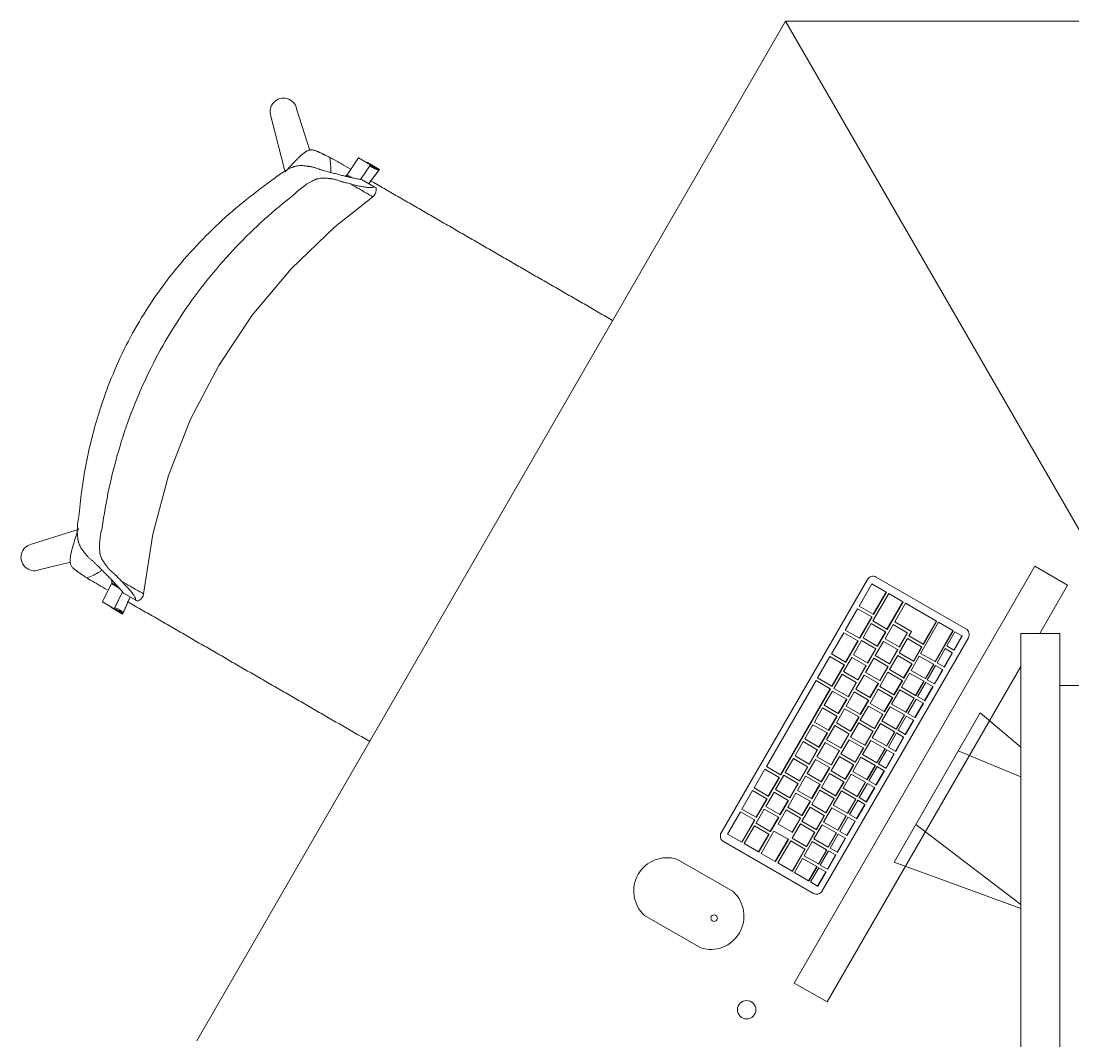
# Model space of a CAD drawing. Header units: millimetres. Extents: x 155927 to 326028, y -36033 to 97293.
# Drawn here: x 180819 to 181846, y 23762 to 24758 of the extents above; entities that cross this region are included whole.
import ezdxf

# ---------------------------------------------------------------- set-up
doc = ezdxf.new("R2010")
doc.units = ezdxf.units.MM
doc.header["$MEASUREMENT"] = 0
for name, color, linetype, lineweight in [('A-GENM', 8, 'CONTINUOUS', 9), ('E-ELEC-EQPM', 8, 'CONTINUOUS', 9), ('I-FURN', 8, 'CONTINUOUS', 9)]:
    doc.layers.add(name, color=color, linetype=linetype, lineweight=lineweight)

msp = doc.modelspace()

# ---------------------------------------------------------------- linework, layer by layer
at = {"layer": 'A-GENM'}
for p, q in [((181502.6, 23965.4), (181645.4, 24212.7)), ((181649.8, 24208.4), (181637.3, 24186.7)), ((181663.6, 24200.4), (181649.8, 24208.4)), ((181654.1, 24215), (181741.7, 24164.4)), ((181666.2, 24198.9), (181650.7, 24172.1)), ((181651.1, 24178.7), (181663.6, 24200.4)), ((181663.9, 24200.3), (181651.4, 24178.6)), ((181663.6, 24200.4), (181663.9, 24200.3)), ((181680, 24190.9), (181666.2, 24198.9)), ((181637.3, 24186.7), (181651.1, 24178.7)), ((181664.5, 24164.1), (181680, 24190.9)), ((181680.3, 24190.8), (181664.8, 24163.9)), ((181682.6, 24189.4), (181672.1, 24171.3)), ((181680, 24190.9), (181680.3, 24190.8)), ((181712.8, 24172), (181682.6, 24189.4)), ((181635.8, 24184.1), (181623.8, 24163.3)), ((181649.6, 24176.1), (181635.8, 24184.1)), ((181637.6, 24155.4), (181649.6, 24176.1)), ((181649.9, 24176), (181637.9, 24155.2)), ((181649.6, 24176.1), (181649.9, 24176)), ((181651.1, 24178.7), (181651.4, 24178.6)), ((181649.2, 24169.5), (181641.2, 24155.6)), ((181663, 24161.5), (181649.2, 24169.5)), ((181650.7, 24172.1), (181664.5, 24164.1)), ((181670.6, 24168.7), (181662.6, 24154.8)), ((181684.4, 24160.7), (181670.6, 24168.7)), ((181672.1, 24171.3), (181688.5, 24161.8)), ((181714.9, 24170.8), (181697.4, 24140.5)), ((181699.8, 24149.5), (181712.8, 24172)), ((181713.1, 24171.9), (181700.1, 24149.3)), ((181712.8, 24172), (181713.1, 24171.9)), ((181729, 24162.7), (181714.9, 24170.8)), ((181744, 24155.8), (181601.3, 23908.5)), ((181622.3, 24160.7), (181610.3, 24139.9)), ((181636.1, 24152.8), (181622.3, 24160.7)), ((181623.8, 24163.3), (181637.6, 24155.4)), ((181637.6, 24155.4), (181637.9, 24155.2)), ((181641.2, 24155.6), (181655, 24147.6)), ((181655, 24147.6), (181663, 24161.5)), ((181663.3, 24161.3), (181655.3, 24147.5)), ((181663, 24161.5), (181663.3, 24161.3)), ((181664.5, 24164.1), (181664.8, 24163.9)), ((181676.4, 24146.8), (181684.4, 24160.7)), ((181684.7, 24160.5), (181676.7, 24146.7)), ((181684.4, 24160.7), (181684.7, 24160.5)), ((181688.5, 24161.8), (181686, 24157.5)), ((181686, 24157.5), (181699.8, 24149.5)), ((181711.5, 24132.4), (181729, 24162.7)), ((181729.2, 24162.5), (181711.7, 24132.2)), ((181730.9, 24161.5), (181722.9, 24147.7)), ((181729, 24162.7), (181729.2, 24162.5)), ((181729.8, 24143.7), (181737.8, 24157.6)), ((181738.1, 24157.4), (181730.1, 24143.6)), ((181737.8, 24157.6), (181730.9, 24161.5)), ((181737.8, 24157.6), (181738.1, 24157.4)), ((181624.1, 24132), (181636.1, 24152.8)), ((181636.4, 24152.6), (181624.4, 24131.8)), ((181639.7, 24153), (181631.7, 24139.2)), ((181636.1, 24152.8), (181636.4, 24152.6)), ((181653.5, 24145), (181639.7, 24153)), ((181645.5, 24131.2), (181653.5, 24145)), ((181653.8, 24144.9), (181645.8, 24131)), ((181661.1, 24152.2), (181653.1, 24138.3)), ((181653.5, 24145), (181653.8, 24144.9)), ((181655, 24147.6), (181655.3, 24147.5)), ((181674.9, 24144.2), (181661.1, 24152.2)), ((181662.6, 24154.8), (181676.4, 24146.8)), ((181676.4, 24146.8), (181676.7, 24146.7)), ((181684.5, 24154.9), (181676.5, 24141)), ((181698.3, 24146.9), (181684.5, 24154.9)), ((181690.3, 24133), (181698.3, 24146.9)), ((181698.6, 24146.7), (181690.6, 24132.9)), ((181698.3, 24146.9), (181698.6, 24146.7)), ((181699.8, 24149.5), (181700.1, 24149.3)), ((181721.4, 24145.1), (181713.4, 24131.2)), ((181728.3, 24141.1), (181721.4, 24145.1)), ((181722.9, 24147.7), (181729.8, 24143.7)), ((181608.8, 24137.3), (181596.8, 24116.6)), ((181622.6, 24129.4), (181608.8, 24137.3)), ((181610.3, 24139.9), (181624.1, 24132)), ((181630.2, 24136.6), (181622.2, 24122.7)), ((181644, 24128.6), (181630.2, 24136.6)), ((181631.7, 24139.2), (181645.5, 24131.2)), ((181651.6, 24135.8), (181643.6, 24121.9)), ((181665.4, 24127.8), (181651.6, 24135.8)), ((181653.1, 24138.3), (181666.9, 24130.4)), ((181666.9, 24130.4), (181674.9, 24144.2)), ((181675, 24138.4), (181667, 24124.6)), ((181675.2, 24144.1), (181667.2, 24130.2)), ((181674.9, 24144.2), (181675.2, 24144.1)), ((181688.8, 24130.4), (181675, 24138.4)), ((181676.5, 24141), (181690.3, 24133)), ((181696.1, 24137.7), (181688.1, 24123.9)), ((181710, 24129.8), (181696.1, 24137.7)), ((181697.4, 24140.5), (181711.5, 24132.4)), ((181720.3, 24127.2), (181728.3, 24141.1)), ((181728.6, 24141), (181720.6, 24127.1)), ((181728.3, 24141.1), (181728.6, 24141)), ((181729.8, 24143.7), (181730.1, 24143.6)), ((181610.6, 24108.6), (181622.6, 24129.4)), ((181622.9, 24129.2), (181610.9, 24108.5)), ((181622.6, 24129.4), (181622.9, 24129.2)), ((181624.1, 24132), (181624.4, 24131.8)), ((181636, 24114.7), (181644, 24128.6)), ((181644.3, 24128.4), (181636.3, 24114.6)), ((181644, 24128.6), (181644.3, 24128.4)), ((181645.5, 24131.2), (181645.8, 24131)), ((181657.4, 24113.9), (181665.4, 24127.8)), ((181665.7, 24127.6), (181657.7, 24113.8)), ((181665.4, 24127.8), (181665.7, 24127.6)), ((181666.9, 24130.4), (181667.2, 24130.2)), ((181667, 24124.6), (181680.8, 24116.6)), ((181680.8, 24116.6), (181688.8, 24130.4)), ((181689.1, 24130.3), (181681.1, 24116.4)), ((181688.8, 24130.4), (181689.1, 24130.3)), ((181690.3, 24133), (181690.6, 24132.9)), ((181702, 24115.9), (181710, 24129.8)), ((181710.2, 24129.6), (181702.2, 24115.8)), ((181711.9, 24128.6), (181703.9, 24114.8)), ((181710, 24129.8), (181710.2, 24129.6)), ((181710.8, 24110.8), (181718.8, 24124.6)), ((181719.1, 24124.5), (181711.1, 24110.7)), ((181711.5, 24132.4), (181711.7, 24132.2)), ((181718.8, 24124.6), (181711.9, 24128.6)), ((181713.4, 24131.2), (181720.3, 24127.2)), ((181718.8, 24124.6), (181719.1, 24124.5)), ((181720.3, 24127.2), (181720.6, 24127.1)), ((181596.8, 24116.6), (181610.6, 24108.6)), ((181620.7, 24120.1), (181612.7, 24106.2)), ((181634.5, 24112.1), (181620.7, 24120.1)), ((181622.2, 24122.7), (181636, 24114.7)), ((181642.1, 24119.3), (181634.1, 24105.4)), ((181636, 24114.7), (181636.3, 24114.6)), ((181655.9, 24111.3), (181642.1, 24119.3)), ((181643.6, 24121.9), (181657.4, 24113.9)), ((181665.5, 24122), (181657.5, 24108.1)), ((181679.3, 24114), (181665.5, 24122)), ((181686.6, 24121.3), (181678.6, 24107.4)), ((181680.8, 24116.6), (181681.1, 24116.4)), ((181700.5, 24113.3), (181686.6, 24121.3)), ((181688.1, 24123.9), (181702, 24115.9)), ((181702, 24115.9), (181702.2, 24115.8)), ((181703.9, 24114.8), (181710.8, 24110.8)), ((181595.3, 24114), (181546.8, 24030)), ((181560.6, 24022), (181609.1, 24106)), ((181609.4, 24105.9), (181560.9, 24021.9)), ((181609.1, 24106), (181595.3, 24114)), ((181609.1, 24106), (181609.4, 24105.9)), ((181610.6, 24108.6), (181610.9, 24108.5)), ((181612.7, 24106.2), (181626.5, 24098.3)), ((181626.5, 24098.3), (181634.5, 24112.1)), ((181634.8, 24112), (181626.8, 24098.1)), ((181634.1, 24105.4), (181647.9, 24097.5)), ((181634.5, 24112.1), (181634.8, 24112)), ((181647.9, 24097.5), (181655.9, 24111.3)), ((181656, 24105.5), (181648, 24091.6)), ((181656.2, 24111.2), (181648.2, 24097.3)), ((181655.9, 24111.3), (181656.2, 24111.2)), ((181669.8, 24097.5), (181656, 24105.5)), ((181657.4, 24113.9), (181657.7, 24113.8)), ((181657.5, 24108.1), (181671.3, 24100.1)), ((181677.1, 24104.8), (181669.1, 24091)), ((181671.3, 24100.1), (181679.3, 24114)), ((181679.6, 24113.8), (181671.6, 24100)), ((181691, 24096.9), (181677.1, 24104.8)), ((181678.6, 24107.4), (181692.5, 24099.5)), ((181679.3, 24114), (181679.6, 24113.8)), ((181692.5, 24099.5), (181700.5, 24113.3)), ((181700.7, 24113.2), (181692.7, 24099.3)), ((181702.4, 24112.2), (181694.4, 24098.3)), ((181700.5, 24113.3), (181700.7, 24113.2)), ((181701.3, 24094.3), (181709.3, 24108.2)), ((181709.6, 24108.1), (181701.6, 24094.2)), ((181709.3, 24108.2), (181702.4, 24112.2)), ((181709.3, 24108.2), (181709.6, 24108.1)), ((181710.8, 24110.8), (181711.1, 24110.7)), ((181611.2, 24103.6), (181603.2, 24089.8)), ((181625, 24095.7), (181611.2, 24103.6)), ((181617, 24081.8), (181625, 24095.7)), ((181625.3, 24095.5), (181617.3, 24081.7)), ((181632.6, 24102.8), (181624.6, 24089)), ((181625, 24095.7), (181625.3, 24095.5)), ((181626.5, 24098.3), (181626.8, 24098.1)), ((181646.4, 24094.9), (181632.6, 24102.8)), ((181638.4, 24081), (181646.4, 24094.9)), ((181646.7, 24094.7), (181638.7, 24080.9)), ((181646.4, 24094.9), (181646.7, 24094.7)), ((181647.9, 24097.5), (181648.2, 24097.3)), ((181661.8, 24083.7), (181669.8, 24097.5)), ((181670.1, 24097.4), (181662.1, 24083.5)), ((181669.8, 24097.5), (181670.1, 24097.4)), ((181671.3, 24100.1), (181671.6, 24100)), ((181683, 24083), (181691, 24096.9)), ((181691.2, 24096.7), (181683.2, 24082.9)), ((181692.9, 24095.7), (181684.9, 24081.9)), ((181691, 24096.9), (181691.2, 24096.7)), ((181692.5, 24099.5), (181692.7, 24099.3)), ((181699.8, 24091.7), (181692.9, 24095.7)), ((181694.4, 24098.3), (181701.3, 24094.3)), ((181701.3, 24094.3), (181701.6, 24094.2)), ((181601.7, 24087.2), (181593.7, 24073.3)), ((181615.5, 24079.2), (181601.7, 24087.2)), ((181603.2, 24089.8), (181617, 24081.8)), ((181623.1, 24086.4), (181615.1, 24072.5)), ((181636.9, 24078.4), (181623.1, 24086.4)), ((181624.6, 24089), (181638.4, 24081)), ((181646.5, 24089), (181638.5, 24075.2)), ((181660.3, 24081.1), (181646.5, 24089)), ((181648, 24091.6), (181661.8, 24083.7)), ((181667.6, 24088.4), (181659.6, 24074.5)), ((181661.8, 24083.7), (181662.1, 24083.5)), ((181681.5, 24080.4), (181667.6, 24088.4)), ((181669.1, 24091), (181683, 24083)), ((181691.8, 24077.9), (181699.8, 24091.7)), ((181700.1, 24091.6), (181692.1, 24077.7)), ((181699.8, 24091.7), (181700.1, 24091.6)), ((181593.7, 24073.3), (181607.5, 24065.4)), ((181607.5, 24065.4), (181615.5, 24079.2)), ((181615.8, 24079.1), (181607.8, 24065.2)), ((181615.5, 24079.2), (181615.8, 24079.1)), ((181617, 24081.8), (181617.3, 24081.7)), ((181628.9, 24064.6), (181636.9, 24078.4)), ((181637.2, 24078.3), (181629.2, 24064.4)), ((181636.9, 24078.4), (181637.2, 24078.3)), ((181638.4, 24081), (181638.7, 24080.9)), ((181638.5, 24075.2), (181652.3, 24067.2)), ((181652.3, 24067.2), (181660.3, 24081.1)), ((181660.6, 24080.9), (181652.6, 24067.1)), ((181659.6, 24074.5), (181673.5, 24066.5)), ((181660.3, 24081.1), (181660.6, 24080.9)), ((181673.5, 24066.5), (181681.5, 24080.4)), ((181681.7, 24080.3), (181673.7, 24066.4)), ((181683.4, 24079.3), (181675.4, 24065.4)), ((181681.5, 24080.4), (181681.7, 24080.3)), ((181682.3, 24061.4), (181690.3, 24075.3)), ((181690.6, 24075.1), (181682.6, 24061.3)), ((181683, 24083), (181683.2, 24082.9)), ((181690.3, 24075.3), (181683.4, 24079.3)), ((181684.9, 24081.9), (181691.8, 24077.9)), ((181690.3, 24075.3), (181690.6, 24075.1)), ((181691.8, 24077.9), (181692.1, 24077.7)), ((181592.2, 24070.7), (181584.2, 24056.9)), ((181606, 24062.8), (181592.2, 24070.7)), ((181598, 24048.9), (181606, 24062.8)), ((181613.6, 24069.9), (181605.6, 24056.1)), ((181606, 24062.8), (181606.3, 24062.6)), ((181607.5, 24065.4), (181607.8, 24065.2)), ((181627.4, 24062), (181613.6, 24069.9)), ((181615.1, 24072.5), (181628.9, 24064.6)), ((181628.9, 24064.6), (181629.2, 24064.4)), ((181637, 24072.6), (181629, 24058.7)), ((181650.8, 24064.6), (181637, 24072.6)), ((181642.8, 24050.8), (181650.8, 24064.6)), ((181651.1, 24064.5), (181643.1, 24050.6)), ((181658.1, 24071.9), (181650.1, 24058.1)), ((181650.8, 24064.6), (181651.1, 24064.5)), ((181652.3, 24067.2), (181652.6, 24067.1)), ((181672, 24063.9), (181658.1, 24071.9)), ((181664, 24050.1), (181672, 24063.9)), ((181672.2, 24063.8), (181664.2, 24050)), ((181673.9, 24062.8), (181665.9, 24049)), ((181672, 24063.9), (181672.2, 24063.8)), ((181673.5, 24066.5), (181673.7, 24066.4)), ((181680.8, 24058.8), (181673.9, 24062.8)), ((181675.4, 24065.4), (181682.3, 24061.4)), ((181582.7, 24054.3), (181574.7, 24040.4)), ((181596.5, 24046.3), (181582.7, 24054.3)), ((181584.2, 24056.9), (181598, 24048.9)), ((181604.1, 24053.5), (181596.1, 24039.6)), ((181606.3, 24062.6), (181598.3, 24048.8)), ((181617.9, 24045.5), (181604.1, 24053.5)), ((181605.6, 24056.1), (181619.4, 24048.1)), ((181619.4, 24048.1), (181627.4, 24062)), ((181627.5, 24056.1), (181619.5, 24042.3)), ((181627.7, 24061.8), (181619.7, 24048)), ((181627.4, 24062), (181627.7, 24061.8)), ((181641.3, 24048.2), (181627.5, 24056.1)), ((181629, 24058.7), (181642.8, 24050.8)), ((181648.6, 24055.5), (181640.6, 24041.6)), ((181662.5, 24047.5), (181648.6, 24055.5)), ((181650.1, 24058.1), (181664, 24050.1)), ((181672.8, 24045), (181680.8, 24058.8)), ((181681.1, 24058.7), (181673.1, 24044.8)), ((181680.8, 24058.8), (181681.1, 24058.7)), ((181682.3, 24061.4), (181682.6, 24061.3)), ((181588.5, 24032.4), (181596.5, 24046.3)), ((181596.8, 24046.2), (181588.8, 24032.3)), ((181596.5, 24046.3), (181596.8, 24046.2)), ((181598, 24048.9), (181598.3, 24048.8)), ((181609.9, 24031.6), (181617.9, 24045.5)), ((181618.2, 24045.4), (181610.2, 24031.5)), ((181617.9, 24045.5), (181618.2, 24045.4)), ((181619.4, 24048.1), (181619.7, 24048)), ((181619.5, 24042.3), (181633.3, 24034.3)), ((181633.3, 24034.3), (181641.3, 24048.2)), ((181641.6, 24048), (181633.6, 24034.2)), ((181641.3, 24048.2), (181641.6, 24048)), ((181642.8, 24050.8), (181643.1, 24050.6)), ((181654.5, 24033.6), (181662.5, 24047.5)), ((181662.7, 24047.4), (181654.7, 24033.5)), ((181664.4, 24046.4), (181656.4, 24032.5)), ((181662.5, 24047.5), (181662.7, 24047.4)), ((181663.3, 24028.5), (181671.3, 24042.4)), ((181671.6, 24042.2), (181663.6, 24028.4)), ((181664, 24050.1), (181664.2, 24050)), ((181671.3, 24042.4), (181664.4, 24046.4)), ((181665.9, 24049), (181672.8, 24045)), ((181671.3, 24042.4), (181671.6, 24042.2)), ((181672.8, 24045), (181673.1, 24044.8)), ((181573.2, 24037.8), (181565.2, 24024)), ((181587, 24029.8), (181573.2, 24037.8)), ((181574.7, 24040.4), (181588.5, 24032.4)), ((181594.6, 24037), (181586.6, 24023.2)), ((181588.5, 24032.4), (181588.8, 24032.3)), ((181608.4, 24029), (181594.6, 24037)), ((181596.1, 24039.6), (181609.9, 24031.6)), ((181618, 24039.7), (181610, 24025.8)), ((181631.8, 24031.7), (181618, 24039.7)), ((181639.1, 24039), (181631.1, 24025.2)), ((181633.3, 24034.3), (181633.6, 24034.2)), ((181653, 24031), (181639.1, 24039)), ((181640.6, 24041.6), (181654.5, 24033.6)), ((181654.5, 24033.6), (181654.7, 24033.5)), ((181656.4, 24032.5), (181663.3, 24028.5)), ((181545.3, 24027.4), (181534.8, 24009.2)), ((181559.1, 24019.4), (181545.3, 24027.4)), ((181546.8, 24030), (181560.6, 24022)), ((181560.6, 24022), (181560.9, 24021.9)), ((181565.2, 24024), (181579, 24016)), ((181579, 24016), (181587, 24029.8)), ((181587.3, 24029.7), (181579.3, 24015.9)), ((181586.6, 24023.2), (181600.4, 24015.2)), ((181587, 24029.8), (181587.3, 24029.7)), ((181600.4, 24015.2), (181608.4, 24029)), ((181608.5, 24023.2), (181600.5, 24009.4)), ((181608.7, 24028.9), (181600.7, 24015)), ((181608.4, 24029), (181608.7, 24028.9)), ((181622.3, 24015.2), (181608.5, 24023.2)), ((181609.9, 24031.6), (181610.2, 24031.5)), ((181610, 24025.8), (181623.8, 24017.8)), ((181629.6, 24022.6), (181621.6, 24008.7)), ((181623.8, 24017.8), (181631.8, 24031.7)), ((181632.1, 24031.6), (181624.1, 24017.7)), ((181643.5, 24014.6), (181629.6, 24022.6)), ((181631.1, 24025.2), (181645, 24017.2)), ((181631.8, 24031.7), (181632.1, 24031.6)), ((181645, 24017.2), (181653, 24031)), ((181653.2, 24030.9), (181645.2, 24017)), ((181654.9, 24029.9), (181646.9, 24016.1)), ((181653, 24031), (181653.2, 24030.9)), ((181653.8, 24012.1), (181661.8, 24025.9)), ((181662.1, 24025.8), (181654.1, 24011.9)), ((181661.8, 24025.9), (181654.9, 24029.9)), ((181661.8, 24025.9), (181662.1, 24025.8)), ((181663.3, 24028.5), (181663.6, 24028.4)), ((181548.6, 24001.2), (181559.1, 24019.4)), ((181559.4, 24019.3), (181548.9, 24001.1)), ((181563.7, 24021.4), (181555.7, 24007.5)), ((181559.1, 24019.4), (181559.4, 24019.3)), ((181577.5, 24013.4), (181563.7, 24021.4)), ((181569.5, 23999.5), (181577.5, 24013.4)), ((181577.8, 24013.3), (181569.8, 23999.4)), ((181585.1, 24020.6), (181577.1, 24006.7)), ((181577.5, 24013.4), (181577.8, 24013.3)), ((181579, 24016), (181579.3, 24015.9)), ((181598.9, 24012.6), (181585.1, 24020.6)), ((181590.9, 23998.7), (181598.9, 24012.6)), ((181599.2, 24012.5), (181591.2, 23998.6)), ((181598.9, 24012.6), (181599.2, 24012.5)), ((181600.4, 24015.2), (181600.7, 24015)), ((181614.3, 24001.4), (181622.3, 24015.2)), ((181622.6, 24015.1), (181614.6, 24001.3)), ((181622.3, 24015.2), (181622.6, 24015.1)), ((181623.8, 24017.8), (181624.1, 24017.7)), ((181635.5, 24000.7), (181643.5, 24014.6)), ((181643.7, 24014.4), (181635.7, 24000.6)), ((181645.4, 24013.5), (181637.4, 23999.6)), ((181643.5, 24014.6), (181643.7, 24014.4)), ((181645, 24017.2), (181645.2, 24017)), ((181652.3, 24009.5), (181645.4, 24013.5)), ((181646.9, 24016.1), (181653.8, 24012.1)), ((181653.8, 24012.1), (181654.1, 24011.9)), ((181533.3, 24006.6), (181522.8, 23988.4)), ((181547.1, 23998.6), (181533.3, 24006.6)), ((181534.8, 24009.2), (181548.6, 24001.2)), ((181554.2, 24004.9), (181546.2, 23991.1)), ((181548.6, 24001.2), (181548.9, 24001.1)), ((181568, 23996.9), (181554.2, 24004.9)), ((181555.7, 24007.5), (181569.5, 23999.5)), ((181575.6, 24004.1), (181567.6, 23990.3)), ((181589.4, 23996.1), (181575.6, 24004.1)), ((181577.1, 24006.7), (181590.9, 23998.7)), ((181599, 24006.8), (181591, 23992.9)), ((181612.8, 23998.8), (181599, 24006.8)), ((181600.5, 24009.4), (181614.3, 24001.4)), ((181620.1, 24006.1), (181612.1, 23992.3)), ((181614.3, 24001.4), (181614.6, 24001.3)), ((181634, 23998.1), (181620.1, 24006.1)), ((181621.6, 24008.7), (181635.5, 24000.7)), ((181644.3, 23995.6), (181652.3, 24009.5)), ((181652.6, 24009.3), (181644.6, 23995.5)), ((181652.3, 24009.5), (181652.6, 24009.3)), ((181536.6, 23980.4), (181547.1, 23998.6)), ((181547.4, 23998.5), (181536.9, 23980.3)), ((181546.2, 23991.1), (181560, 23983.1)), ((181547.1, 23998.6), (181547.4, 23998.5)), ((181560, 23983.1), (181568, 23996.9)), ((181568.3, 23996.8), (181560.3, 23982.9)), ((181568, 23996.9), (181568.3, 23996.8)), ((181569.5, 23999.5), (181569.8, 23999.4)), ((181581.4, 23982.3), (181589.4, 23996.1)), ((181589.7, 23996), (181581.7, 23982.1)), ((181589.4, 23996.1), (181589.7, 23996)), ((181590.9, 23998.7), (181591.2, 23998.6)), ((181591, 23992.9), (181604.8, 23984.9)), ((181604.8, 23984.9), (181612.8, 23998.8)), ((181613.1, 23998.7), (181605.1, 23984.8)), ((181612.1, 23992.3), (181626, 23984.3)), ((181612.8, 23998.8), (181613.1, 23998.7)), ((181626, 23984.3), (181634, 23998.1)), ((181634.2, 23998), (181626.2, 23984.1)), ((181635.9, 23997), (181627.9, 23983.1)), ((181634, 23998.1), (181634.2, 23998)), ((181634.8, 23979.2), (181642.8, 23993)), ((181643.1, 23992.9), (181635.1, 23979)), ((181635.5, 24000.7), (181635.7, 24000.6)), ((181642.8, 23993), (181635.9, 23997)), ((181637.4, 23999.6), (181644.3, 23995.6)), ((181642.8, 23993), (181643.1, 23992.9)), ((181644.3, 23995.6), (181644.6, 23995.5)), ((181521.3, 23985.8), (181508.8, 23964.1)), ((181535.1, 23977.8), (181521.3, 23985.8)), ((181522.8, 23988.4), (181536.6, 23980.4)), ((181544.7, 23988.5), (181536.7, 23974.6)), ((181558.5, 23980.5), (181544.7, 23988.5)), ((181566.1, 23987.7), (181558.1, 23973.8)), ((181560, 23983.1), (181560.3, 23982.9)), ((181579.9, 23979.7), (181566.1, 23987.7)), ((181567.6, 23990.3), (181581.4, 23982.3)), ((181581.4, 23982.3), (181581.7, 23982.1)), ((181589.5, 23990.3), (181581.5, 23976.5)), ((181603.3, 23982.3), (181589.5, 23990.3)), ((181595.3, 23968.5), (181603.3, 23982.3)), ((181603.6, 23982.2), (181595.6, 23968.3)), ((181610.6, 23989.7), (181602.6, 23975.8)), ((181603.3, 23982.3), (181603.6, 23982.2)), ((181604.8, 23984.9), (181605.1, 23984.8)), ((181624.5, 23981.7), (181610.6, 23989.7)), ((181616.5, 23967.8), (181624.5, 23981.7)), ((181624.7, 23981.5), (181616.7, 23967.7)), ((181626.4, 23980.5), (181618.4, 23966.7)), ((181624.5, 23981.7), (181624.7, 23981.5)), ((181626, 23984.3), (181626.2, 23984.1)), ((181633.3, 23976.6), (181626.4, 23980.5)), ((181627.9, 23983.1), (181634.8, 23979.2)), ((181522.6, 23956.2), (181535.1, 23977.8)), ((181535.4, 23977.7), (181522.9, 23956)), ((181535.2, 23972), (181525.2, 23954.7)), ((181535.1, 23977.8), (181535.4, 23977.7)), ((181549, 23964.1), (181535.2, 23972)), ((181536.6, 23980.4), (181536.9, 23980.3)), ((181536.7, 23974.6), (181550.5, 23966.6)), ((181550.5, 23966.6), (181558.5, 23980.5)), ((181558.8, 23980.3), (181550.8, 23966.5)), ((181558.1, 23973.8), (181571.9, 23965.8)), ((181558.5, 23980.5), (181558.8, 23980.3)), ((181571.9, 23965.8), (181579.9, 23979.7)), ((181580, 23973.9), (181572, 23960)), ((181580.2, 23979.5), (181572.2, 23965.7)), ((181579.9, 23979.7), (181580.2, 23979.5)), ((181593.8, 23965.9), (181580, 23973.9)), ((181581.5, 23976.5), (181595.3, 23968.5)), ((181601.1, 23973.2), (181593.1, 23959.3)), ((181615, 23965.2), (181601.1, 23973.2)), ((181602.6, 23975.8), (181616.5, 23967.8)), ((181625.3, 23962.7), (181633.3, 23976.6)), ((181633.6, 23976.4), (181625.6, 23962.6)), ((181633.3, 23976.6), (181633.6, 23976.4)), ((181634.8, 23979.2), (181635.1, 23979)), ((181508.8, 23964.1), (181522.6, 23956.2)), ((181539, 23946.7), (181549, 23964)), ((181549.3, 23963.9), (181539.3, 23946.6)), ((181554.1, 23966.9), (181541.6, 23945.2)), ((181549, 23964), (181549.3, 23963.9)), ((181550.5, 23966.6), (181550.8, 23966.5)), ((181567.9, 23958.9), (181554.1, 23966.9)), ((181571.9, 23965.8), (181572.2, 23965.7)), ((181572, 23960), (181585.8, 23952)), ((181585.8, 23952), (181593.8, 23965.9)), ((181594.1, 23965.7), (181586.1, 23951.9)), ((181593.8, 23965.9), (181594.1, 23965.7)), ((181595.3, 23968.5), (181595.6, 23968.3)), ((181607, 23951.4), (181615, 23965.2)), ((181615.2, 23965.1), (181607.2, 23951.2)), ((181616.9, 23964.1), (181608.9, 23950.2)), ((181615, 23965.2), (181615.2, 23965.1)), ((181615.8, 23946.2), (181623.8, 23960.1)), ((181624.1, 23960), (181616.1, 23946.1)), ((181616.5, 23967.8), (181616.7, 23967.7)), ((181623.8, 23960.1), (181616.9, 23964.1)), ((181618.4, 23966.7), (181625.3, 23962.7)), ((181623.8, 23960.1), (181624.1, 23960)), ((181625.3, 23962.7), (181625.6, 23962.6)), ((181592.6, 23906.1), (181505, 23956.7)), ((181522.6, 23956.2), (181522.9, 23956)), ((181525.2, 23954.7), (181539, 23946.7)), ((181555.4, 23937.2), (181567.9, 23958.9)), ((181568.2, 23958.8), (181555.7, 23937.1)), ((181570.5, 23957.4), (181558, 23935.8)), ((181567.9, 23958.9), (181568.2, 23958.8)), ((181584.3, 23949.4), (181570.5, 23957.4)), ((181591.6, 23956.7), (181583.6, 23942.9)), ((181585.8, 23952), (181586.1, 23951.9)), ((181605.5, 23948.8), (181591.6, 23956.7)), ((181593.1, 23959.3), (181607, 23951.4)), ((181607, 23951.4), (181607.2, 23951.2)), ((181608.9, 23950.2), (181615.8, 23946.2)), ((181514.3, 23907.8), (181459.4, 23939.6)), ((181539, 23946.7), (181539.3, 23946.6)), ((181541.6, 23945.2), (181555.4, 23937.2)), ((181571.8, 23927.8), (181584.3, 23949.4)), ((181584.6, 23949.3), (181572.1, 23927.6)), ((181582.1, 23940.3), (181574.1, 23926.4)), ((181596, 23932.3), (181582.1, 23940.3)), ((181583.6, 23942.9), (181597.5, 23934.9)), ((181584.3, 23949.4), (181584.6, 23949.3)), ((181597.5, 23934.9), (181605.5, 23948.8)), ((181605.7, 23948.6), (181597.7, 23934.8)), ((181607.4, 23947.6), (181599.4, 23933.8)), ((181605.5, 23948.8), (181605.7, 23948.6)), ((181606.3, 23929.8), (181614.3, 23943.6)), ((181614.6, 23943.5), (181606.6, 23929.7)), ((181614.3, 23943.6), (181607.4, 23947.6)), ((181614.3, 23943.6), (181614.6, 23943.5)), ((181615.8, 23946.2), (181616.1, 23946.1)), ((181555.4, 23937.2), (181555.7, 23937.1)), ((181558, 23935.8), (181571.8, 23927.8)), ((181588, 23918.5), (181596, 23932.3)), ((181596.2, 23932.2), (181588.2, 23918.3)), ((181597.9, 23931.2), (181589.9, 23917.3)), ((181596, 23932.3), (181596.2, 23932.2)), ((181597.5, 23934.9), (181597.7, 23934.8)), ((181604.8, 23927.2), (181597.9, 23931.2)), ((181599.4, 23933.8), (181606.3, 23929.8)), ((181606.3, 23929.8), (181606.6, 23929.7)), ((181571.8, 23927.8), (181572.1, 23927.6)), ((181574.1, 23926.4), (181588, 23918.5)), ((181596.8, 23913.3), (181604.8, 23927.2)), ((181605.1, 23927.1), (181597.1, 23913.2)), ((181604.8, 23927.2), (181605.1, 23927.1)), ((181588, 23918.5), (181588.2, 23918.3)), ((181589.9, 23917.3), (181596.8, 23913.3)), ((181596.8, 23913.3), (181597.1, 23913.2)), ((181427.6, 23884.6), (181482.6, 23852.9))]:
    msp.add_line(p, q, dxfattribs=at)
for centre, radius, start, end in [((181650.9, 24209.5), 6.35, 60, 150), ((181738.5, 24158.9), 6.35, 330, 60), ((181508.1, 23962.2), 6.35, 150, 240), ((181449.7, 23908.5), 32.5, 72.6804, 227.3196), ((181492.3, 23883.9), 32.5, 252.6804, 47.3196), ((181595.8, 23911.6), 6.35, 240, 330), ((181495.7, 23881.9), 3.16, 60, 240), ((181495.7, 23881.9), 3.16, 240, 60)]:
    msp.add_arc(centre, radius, start, end, dxfattribs=at)
at = {"layer": 'E-ELEC-EQPM'}
for p, q in [((181795.3, 24159.8), (181833.4, 24159.8)), ((181795.3, 23359.8), (181795.3, 24159.8)), ((181795.3, 23359.8), (181795.3, 24159.8)), ((181795.3, 24159.8), (181833.4, 24159.8)), ((181833.4, 24159.8), (181833.4, 24109)), ((181833.4, 24159.8), (181833.4, 23359.8)), ((181833.4, 24109), (181925.3, 24109)), ((181833.4, 24109), (181925.3, 24109))]:
    msp.add_line(p, q, dxfattribs=at)
at = {"layer": 'I-FURN'}
for p, q in [((181565.3, 24757.9), (180990.3, 23762)), ((182120.3, 23796.6), (181565.3, 24757.9)), ((182715.3, 24757.9), (181565.3, 24757.9)), ((181565.3, 24757.9), (182120.3, 23796.6)), ((181100.8, 24631.5), (181087.9, 24672.3)), ((181062.8, 24665.2), (181076.6, 24610.3)), ((181137.4, 24607.8), (181148.5, 24624.3)), ((181148.5, 24624.3), (181160.1, 24617.6)), ((181160.1, 24617.6), (181150.4, 24603.2)), ((181168.7, 24613.1), (181157.1, 24619.7)), ((181142.5, 24604.8), (181137.4, 24607.8)), ((181158.3, 24599.2), (181168.7, 24613.1)), ((181158.4, 24599.2), (181168.2, 24612.3)), ((181139.5, 24605.4), (181136.9, 24606.9)), ((181151.9, 24602.9), (181163.7, 24596.1)), ((181162.3, 24586.4), (181163.6, 24587.7)), ((181163.6, 24587.7), (181164.7, 24589.3)), ((181164.7, 24589.3), (181165.2, 24590.7)), ((181165.2, 24590.7), (181165.6, 24592.9)), ((181165.6, 24592.9), (181165.5, 24595.1)), ((181125.2, 24557.1), (181162.3, 24586.4)), ((181082.5, 24516.1), (181125.2, 24557.1)), ((181044.6, 24470.8), (181082.5, 24516.1)), ((181011.8, 24421.6), (181044.6, 24470.8)), ((180984.4, 24369.1), (181011.8, 24421.6)), ((180962.9, 24314.1), (180984.4, 24369.1)), ((180947.5, 24257), (180962.9, 24314.1)), ((180874.6, 24261.4), (180829.1, 24247.1)), ((180938.4, 24198.6), (180947.5, 24257)), ((180836.2, 24222), (180867, 24229.7)), ((181808.9, 24225.6), (181574, 23818.6)), ((181841, 24207), (181808.9, 24225.6)), ((180898.2, 24190.8), (180907, 24208.7)), ((180907, 24208.7), (180914.6, 24204.3)), ((180907.5, 24209.5), (180912.6, 24206.5)), ((181813.7, 24159.8), (181841, 24207)), ((180917.8, 24200.6), (180909.7, 24184.1)), ((180917.9, 24200.5), (180910.2, 24184.9)), ((180918.9, 24199.4), (180930.7, 24192.5)), ((180937.9, 24196.8), (180937.1, 24195.1)), ((180938.4, 24198.6), (180937.9, 24196.8)), ((180909.7, 24184.1), (180898.2, 24190.8)), ((180918, 24178.9), (180925.2, 24195.7)), ((180918.5, 24179.8), (180925.3, 24195.7)), ((180934.4, 24192.4), (180932.5, 24191.5)), ((180936.1, 24193.9), (180934.4, 24192.4)), ((180937.1, 24195.1), (180936.1, 24193.9)), ((180906.4, 24185.6), (180918, 24178.9)), ((181606.1, 23800.1), (181795.3, 24127.8)), ((181671.4, 23936.5), (181755.5, 24082.3)), ((181755.5, 24082.3), (181795.3, 24048.9)), ((181734.2, 24045.4), (181795.3, 24019.9)), ((181692.7, 23973.4), (181795.3, 23895.3)), ((181795.3, 23891.5), (181671.4, 23936.5)), ((181606.1, 23800.1), (181574, 23818.6))]:
    msp.add_line(p, q, dxfattribs=at)
for centre, radius, start, end in [((181075.1, 24669.6), 13.1, 11.9662, 199.5824), ((180831.8, 24234.3), 13.1, 101.9896, 289.6059), ((181527.5, 23792.5), 9, 0, 180), ((181527.5, 23792.5), 9, 180, 0)]:
    msp.add_arc(centre, radius, start, end, dxfattribs=at)
for centre, start_param, end_param in [((181160.7, 24636.7), 0.238848, 0.322489), ((181172.2, 24630), 6.026179, 6.605675), ((181171.7, 24629.2), 6.026179, 6.605675), ((180905.1, 24167.4), 2.819103, 3.398599), ((180905.6, 24168.2), 2.819103, 3.398599)]:
    msp.add_ellipse(centre, major_axis=(-8.7, -15.1), ratio=0.978487, start_param=start_param, end_param=end_param, dxfattribs=at)
for points, knots in [([(181076.8, 24610.7), (181078.4, 24612.4), (181080.9, 24615.3), (181084, 24618.6), (181085.8, 24620.4), (181087.1, 24621.8), (181088.3, 24623), (181089.5, 24624.2), (181090.7, 24625.3), (181092, 24626.5), (181093.4, 24627.8), (181094.8, 24628.9), (181096, 24629.8), (181096.9, 24630.4), (181097.6, 24630.8), (181098.3, 24631.1), (181099.3, 24631.6), (181100.6, 24632), (181102, 24632.1), (181103.4, 24632.1), (181104.7, 24631.8), (181106, 24631.5), (181107.2, 24631), (181108, 24630.7), (181108.5, 24630.5), (181108.8, 24630.4), (181109.2, 24630.2), (181109.7, 24630), (181110.5, 24629.6), (181111.6, 24629.1), (181112.7, 24628.6), (181113.6, 24628.1), (181114.3, 24627.8), (181115.1, 24627.4), (181116.1, 24626.9), (181117.8, 24626.1), (181119.3, 24625.3), (181120.3, 24624.8)], [0, 0, 0, 0, 0.125, 0.1875, 0.21875, 0.25, 0.28125, 0.3125, 0.34375, 0.375, 0.40625, 0.4375, 0.46875, 0.484375, 0.5, 0.515625, 0.53125, 0.5625, 0.59375, 0.625, 0.65625, 0.6875, 0.71875, 0.734375, 0.742188, 0.75, 0.757812, 0.765625, 0.78125, 0.8125, 0.84375, 0.859375, 0.875, 0.890625, 0.90625, 0.9375, 1, 1, 1, 1]), ([(181121.2, 24609.7), (181121.2, 24610.1), (181121.3, 24612.7), (181121.3, 24617.7), (181120.7, 24622.4), (181120.3, 24624.8)], [0.93933321, 0.93933321, 0.93933321, 0.93933321, 0.94444444, 0.97222222, 1, 1, 1, 1]), ([(181063.5, 24602.1), (181065.6, 24603.9), (181069.5, 24607), (181074.2, 24610.2), (181077.8, 24612.3), (181080.4, 24613.7), (181082.5, 24614.6), (181083.9, 24615.2), (181084.7, 24615.5), (181085.3, 24615.7), (181085.9, 24615.9), (181086.7, 24616.1), (181088, 24616.5), (181089.9, 24616.7), (181091.9, 24616.9), (181093.9, 24616.8), (181095.7, 24616.6), (181097.5, 24616.4), (181098.9, 24616.1), (181099.8, 24616), (181100.4, 24615.9), (181100.8, 24615.9), (181101.2, 24615.8), (181101.7, 24615.8), (181102.6, 24615.6), (181103.8, 24615.3), (181105.2, 24615), (181106.8, 24614.4), (181108.5, 24613.8), (181110.1, 24613.2), (181111.3, 24612.8), (181112.6, 24612.5), (181114.3, 24612), (181117.2, 24611.2), (181121.3, 24610.1), (181125.8, 24608.9), (181130, 24607.8), (181134.1, 24606.7), (181137.9, 24605.8), (181141.4, 24605), (181143.5, 24604.6), (181144.5, 24604.4)], [0, 0, 0, 0, 0.035714, 0.071429, 0.089286, 0.107143, 0.125, 0.133929, 0.138393, 0.142857, 0.147321, 0.151786, 0.160714, 0.178571, 0.196429, 0.214286, 0.232143, 0.25, 0.267857, 0.276786, 0.28125, 0.285714, 0.290179, 0.294643, 0.303571, 0.321429, 0.339286, 0.357143, 0.392857, 0.410714, 0.428571, 0.446429, 0.464286, 0.5, 0.571429, 0.642857, 0.714286, 0.785714, 0.857143, 0.928571, 1, 1, 1, 1]), ([(181136.8, 24607.5), (181136.6, 24607.4), (181136, 24607.1), (181135.3, 24606.8), (181134.9, 24606.6)], [-0.7723881, -0.7723881, -0.7723881, -0.7723881, -0.6666667, -0.4718724, -0.4718724, -0.4718724, -0.4718724]), ([(180875.4, 24276.3), (180877, 24293.9), (180882, 24328.9), (180896.8, 24386.1), (180921.7, 24446.3), (180959.9, 24506.1), (180999.6, 24549.9), (181035.1, 24581.1), (181053.9, 24595.3), (181063.5, 24602.1)], [-1, -1, -1, -1, -0.863636, -0.727273, -0.545455, -0.363636, -0.181818, -0.090909, 0, 0, 0, 0]), ([(181140.7, 24598.9), (181139.1, 24599.3), (181136.7, 24599.9), (181133.9, 24600.6), (181132.3, 24601), (181131.1, 24601.4), (181130, 24601.7), (181128.5, 24602.2), (181127.2, 24602.7), (181125.7, 24603.2), (181124.6, 24603.5), (181123.5, 24603.7), (181122.7, 24603.8), (181122.2, 24603.9), (181121.8, 24603.9), (181121.4, 24604), (181120.9, 24604), (181120, 24604.1), (181118.6, 24604.3), (181116.8, 24604.5), (181114.9, 24604.6), (181112.9, 24604.6), (181110.9, 24604.5), (181109.1, 24604.1), (181107.8, 24603.8), (181107, 24603.5), (181106.5, 24603.3), (181105.9, 24603.1), (181105.1, 24602.7), (181103.8, 24602.1), (181101.8, 24601.1), (181099.3, 24599.7), (181095.9, 24597.5), (181091.6, 24594.2), (181088, 24590.9), (181086.1, 24589.1)], [0, 0, 0, 0, 0.125, 0.1875, 0.21875, 0.25, 0.28125, 0.3125, 0.375, 0.40625, 0.4375, 0.46875, 0.484375, 0.492188, 0.5, 0.507812, 0.515625, 0.53125, 0.5625, 0.59375, 0.625, 0.65625, 0.6875, 0.71875, 0.734375, 0.742188, 0.75, 0.757812, 0.765625, 0.78125, 0.8125, 0.84375, 0.875, 0.9375, 1, 1, 1, 1]), ([(181140.7, 24598.9), (181143.3, 24597.4), (181147.9, 24594.7), (181153.4, 24591.5), (181157.6, 24589.1), (181159.9, 24587.8), (181161.1, 24587.1), (181161.7, 24586.7), (181162.2, 24586.5), (181162.3, 24586.4), (181162.3, 24586.4)], [0, 0, 0, 0, 0.1111111, 0.2222222, 0.3333333, 0.4444444, 0.5, 0.5555556, 0.6111111, 0.6625707, 0.6625707, 0.6625707, 0.6625707]), ([(181159.7, 24602.3), (181160.3, 24601.9), (181163.1, 24600.3), (181168.2, 24597.4), (181175, 24593.5), (181181.7, 24589.6), (181190.4, 24584.6), (181201.1, 24578.4), (181211.7, 24572.3), (181220.3, 24567.3), (181226.9, 24563.5), (181233.5, 24559.7), (181242.2, 24554.7), (181252.9, 24548.5), (181265.8, 24541), (181278.9, 24533.5), (181292.1, 24525.9), (181305, 24518.4), (181315.9, 24512.1), (181324.6, 24507.1), (181331.2, 24503.3), (181337.8, 24499.5), (181346.5, 24494.5), (181357.3, 24488.2), (181368.1, 24482), (181376.8, 24476.9), (181383.4, 24473.1), (181390, 24469.3), (181394.4, 24466.8), (181396.7, 24465.5), (181396.8, 24465.4)], [-0.8977274, -0.8977274, -0.8977274, -0.8977274, -0.8928571, -0.875, -0.8571429, -0.8392857, -0.8214286, -0.7857143, -0.75, -0.7321429, -0.7142857, -0.6964286, -0.6785714, -0.6428571, -0.6071429, -0.5714286, -0.5357143, -0.5, -0.4642857, -0.4464286, -0.4285714, -0.4107143, -0.3928571, -0.3571429, -0.3214286, -0.3035714, -0.2857143, -0.2678571, -0.25, -0.2492433, -0.2492433, -0.2492433, -0.2492433]), ([(181086.1, 24589.1), (181075.9, 24581.2), (181056.2, 24564.7), (181019.3, 24528.7), (180978.4, 24478.7), (180939.7, 24411.6), (180916.8, 24351.3), (180904.2, 24301.3), (180899.7, 24276), (180898, 24263.2)], [-1, -1, -1, -1, -0.9, -0.8, -0.6, -0.4, -0.2, -0.1, 0, 0, 0, 0]), ([(180913.9, 24205), (180912.6, 24206.6), (180910.3, 24209.1), (180906.7, 24212.9), (180903.7, 24215.9), (180900.6, 24219), (180897.3, 24222.3), (180894.4, 24225.2), (180891.9, 24227.7), (180890.3, 24229.2), (180889.1, 24230.4), (180887.8, 24231.5), (180886.4, 24232.6), (180885.1, 24233.8), (180884.1, 24234.8), (180883.3, 24235.7), (180882.7, 24236.4), (180882.4, 24236.8), (180882.1, 24237.1), (180881.9, 24237.4), (180881.5, 24237.9), (180880.9, 24238.6), (180880, 24239.8), (180878.9, 24241.2), (180877.8, 24242.7), (180876.8, 24244.3), (180875.9, 24246.2), (180875.2, 24247.9), (180874.9, 24249.2), (180874.7, 24250), (180874.5, 24250.6), (180874.4, 24251.2), (180874.3, 24252), (180874.1, 24253.6), (180873.8, 24255.9), (180873.7, 24258.8), (180873.7, 24263), (180874.1, 24268.6), (180874.9, 24273.6), (180875.4, 24276.3)], [0, 0, 0, 0, 0.142857, 0.214286, 0.285714, 0.357143, 0.428571, 0.5, 0.535714, 0.571429, 0.589286, 0.607143, 0.642857, 0.660714, 0.678571, 0.696429, 0.705357, 0.709821, 0.714286, 0.71875, 0.723214, 0.732143, 0.75, 0.767857, 0.785714, 0.803571, 0.821429, 0.839286, 0.848214, 0.852679, 0.857143, 0.861607, 0.866071, 0.875, 0.892857, 0.910714, 0.928571, 0.964286, 1, 1, 1, 1]), ([(180883.1, 24214.1), (180882.2, 24214.7), (180880.8, 24215.6), (180879.2, 24216.7), (180878.3, 24217.3), (180877.6, 24217.8), (180876.9, 24218.2), (180876.1, 24218.8), (180875.1, 24219.5), (180874.1, 24220.2), (180873.4, 24220.7), (180873, 24221), (180872.6, 24221.3), (180872.3, 24221.5), (180871.9, 24221.8), (180871.2, 24222.4), (180870.3, 24223.2), (180869.3, 24224.1), (180868.4, 24225.1), (180867.7, 24226.3), (180867.1, 24227.6), (180866.8, 24228.9), (180866.7, 24230), (180866.7, 24230.8), (180866.7, 24231.6), (180866.7, 24232.7), (180866.9, 24234.1), (180867.1, 24235.9), (180867.5, 24237.8), (180867.9, 24239.5), (180868.3, 24241.1), (180868.7, 24242.7), (180869.2, 24244.4), (180869.7, 24246.2), (180870.4, 24248.6), (180871.8, 24253), (180872.9, 24256.6), (180873.7, 24258.9)], [0, 0, 0, 0, 0.0625, 0.09375, 0.109375, 0.125, 0.140625, 0.15625, 0.1875, 0.21875, 0.234375, 0.242188, 0.25, 0.257812, 0.265625, 0.28125, 0.3125, 0.34375, 0.375, 0.40625, 0.4375, 0.46875, 0.484375, 0.5, 0.515625, 0.53125, 0.5625, 0.59375, 0.625, 0.65625, 0.6875, 0.71875, 0.75, 0.78125, 0.8125, 0.875, 1, 1, 1, 1]), ([(180898, 24263.2), (180897.3, 24260.7), (180896.3, 24255.9), (180895.6, 24250.5), (180895.4, 24246.5), (180895.4, 24243.7), (180895.5, 24241.4), (180895.7, 24239.9), (180895.8, 24239.1), (180895.8, 24238.5), (180895.9, 24237.9), (180896.1, 24237.1), (180896.4, 24235.8), (180897, 24234.1), (180897.9, 24232.2), (180898.9, 24230.5), (180900, 24229), (180901, 24227.5), (180901.9, 24226.4), (180902.4, 24225.6), (180902.7, 24225.2), (180903, 24224.9), (180903.2, 24224.6), (180903.5, 24224.2), (180904, 24223.5), (180904.7, 24222.7), (180905.6, 24221.8), (180906.7, 24220.8), (180907.8, 24219.9), (180909, 24218.9), (180909.9, 24218.1), (180910.7, 24217.2), (180911.9, 24216.1), (180913.9, 24214), (180915.7, 24212.3), (180916.8, 24211.1)], [0, 0, 0, 0, 0.0625, 0.125, 0.15625, 0.1875, 0.21875, 0.234375, 0.242188, 0.25, 0.257812, 0.265625, 0.28125, 0.3125, 0.34375, 0.375, 0.40625, 0.4375, 0.46875, 0.484375, 0.492188, 0.5, 0.507812, 0.515625, 0.53125, 0.5625, 0.59375, 0.625, 0.6875, 0.71875, 0.75, 0.78125, 0.8125, 0.875, 1, 1, 1, 1]), ([(180883.1, 24214.1), (180885.5, 24215), (180889.8, 24216.8), (180894.6, 24219.5), (180897.2, 24221.2), (180897.9, 24221.8)], [0, 0, 0, 0, 0.02777778, 0.05555556, 0.06696683, 0.06696683, 0.06696683, 0.06696683]), ([(180907.2, 24212.3), (180907.2, 24211.8), (180907.3, 24210.8), (180907.4, 24209.9), (180907.5, 24209.4)], [-0.5281276, -0.5281276, -0.5281276, -0.5281276, -0.3333333, -0.1189454, -0.1189454, -0.1189454, -0.1189454]), ([(180938.4, 24198.6), (180938.4, 24198.6), (180938.3, 24198.7), (180937.8, 24198.9), (180937, 24199.4), (180935.3, 24200.4), (180931.9, 24202.3), (180925.7, 24205.9), (180920, 24209.2), (180916.8, 24211.1)], [0.3374293, 0.3374293, 0.3374293, 0.3374293, 0.3888889, 0.4444444, 0.5138889, 0.5833333, 0.7222222, 0.8611111, 1, 1, 1, 1]), ([(181159.5, 24054.3), (181159.4, 24054.4), (181155.1, 24056.9), (181146.2, 24062), (181132.9, 24069.7), (181119.8, 24077.2), (181109, 24083.5), (181100.2, 24088.6), (181093.6, 24092.4), (181087, 24096.2), (181078.3, 24101.2), (181067.6, 24107.4), (181056.9, 24113.6), (181048.3, 24118.5), (181041.7, 24122.3), (181035.2, 24126.1), (181026.5, 24131.1), (181015.7, 24137.3), (181004.9, 24143.6), (180996.2, 24148.6), (180989.5, 24152.5), (180982.9, 24156.3), (180974.2, 24161.3), (180963.4, 24167.6), (180950.3, 24175.1), (180937, 24182.8), (180927.7, 24188.2), (180922.8, 24191), (180922.4, 24191.2)], [-0.7503695, -0.7503695, -0.7503695, -0.7503695, -0.75, -0.7142857, -0.6785714, -0.6428571, -0.6071429, -0.5892857, -0.5714286, -0.5535714, -0.5357143, -0.5, -0.4642857, -0.4464286, -0.4285714, -0.4107143, -0.3928571, -0.3571429, -0.3214286, -0.3035714, -0.2857143, -0.2678571, -0.25, -0.2142857, -0.1785714, -0.1428571, -0.1071429, -0.103964, -0.103964, -0.103964, -0.103964])]:
    msp.add_open_spline(points, degree=3, knots=knots, dxfattribs=at)
for points in [[(181120.3, 24624.8), (181120.8, 24624.5), (181122, 24624), (181123.1, 24623.4), (181123.7, 24623.1)], [(181123.7, 24623.1), (181129, 24620), (181134.5, 24616.9), (181140.1, 24613.6)], [(181163.7, 24596.1), (181163.3, 24595.8), (181162.2, 24595.4), (181159.6, 24595.2), (181156.1, 24595.5), (181151.7, 24596.3), (181146.5, 24597.4), (181142.7, 24598.3), (181140.7, 24598.9)], [(181144.5, 24604.4), (181145.8, 24604.1), (181148.4, 24603.6), (181150.7, 24603.1), (181151.9, 24602.9)], [(181164.8, 24595.5), (181165.1, 24595.3), (181165.5, 24595), (181165.4, 24595.1), (181164.9, 24595.4), (181164.2, 24595.8), (181163.7, 24596.1)], [(180874.9, 24262.4), (180874.5, 24261.2), (180874.1, 24260.1), (180873.7, 24258.9)], [(180873.7, 24258.9), (180874.1, 24260), (180874.5, 24261.2), (180874.9, 24262.4)], [(180886.4, 24212), (180885.8, 24212.4), (180884.7, 24213.1), (180883.7, 24213.8), (180883.1, 24214.1)], [(180902.7, 24202.6), (180897.1, 24205.8), (180891.7, 24209), (180886.4, 24212)], [(180916.8, 24211.1), (180918.3, 24209.6), (180921, 24206.8), (180924.5, 24202.8), (180927.4, 24199.4), (180929.5, 24196.5), (180930.6, 24194.2), (180930.7, 24193), (180930.7, 24192.5)], [(180918.9, 24199.4), (180918.1, 24200.2), (180916.6, 24202.1), (180914.8, 24204), (180913.9, 24205)], [(180930.7, 24192.5), (180931.2, 24192.3), (180931.9, 24191.9), (180932.4, 24191.5), (180932.5, 24191.5), (180932.1, 24191.7), (180931.8, 24191.9)]]:
    msp.add_open_spline(points, degree=3, dxfattribs=at)

doc.saveas('drawing.dxf')
